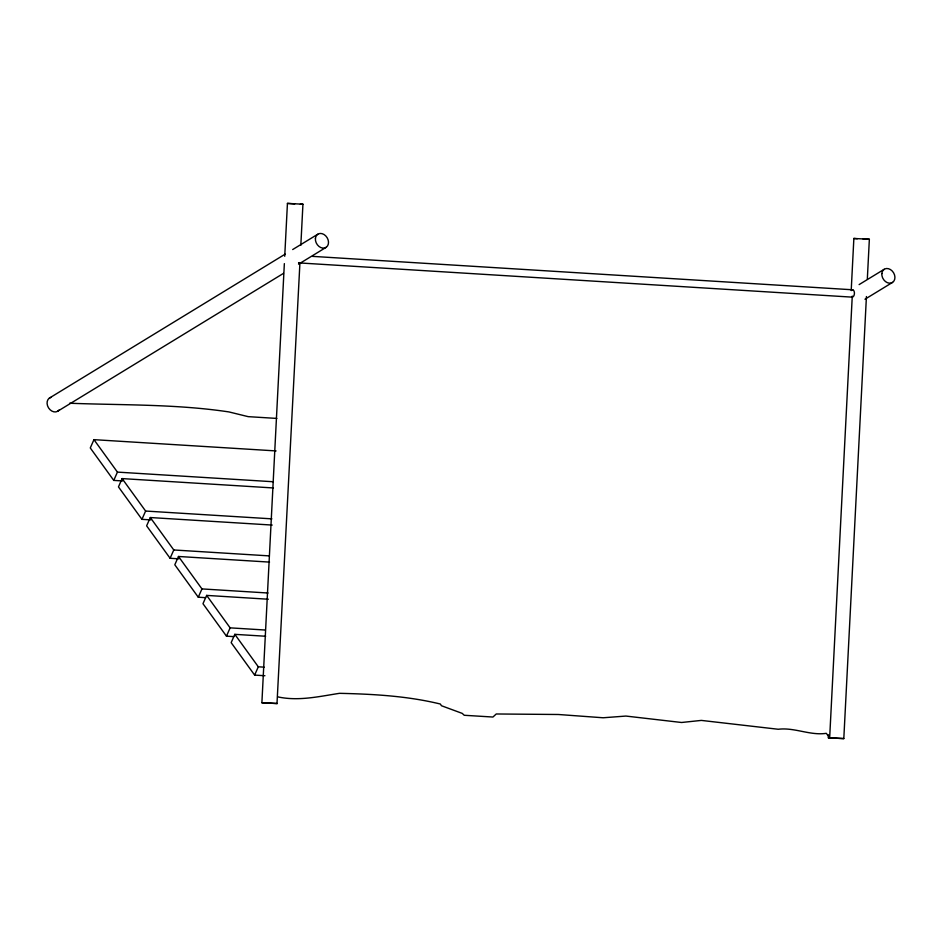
<?xml version="1.0" encoding="UTF-8"?>
<svg xmlns="http://www.w3.org/2000/svg" width="942" height="942" viewBox="0 0 942 942"><rect width="100%" height="100%" fill="white"/><g stroke="black" fill="none" stroke-linecap="round" stroke-linejoin="round"><path stroke-width="1.41" d="M299.921 262.959L276.995 703.556L261.888 702.732L284.354 263.619M284.731 256.271L287.44 203.401L302.935 204.214L300.828 245.332M866.428 296.542L843.808 738.599L828.454 737.822L828.465 734.854M851.238 289.865L853.864 238.456L869.36 239.268L867.335 278.914M852.263 296.071L829.655 737.88L826.322 733.335C810.167 735.784 794.483 727.212 778.257 729.261L701.343 720.406L681.561 722.49L625.9 716.061L603.139 717.769L558.37 714.495L496.246 713.977L492.937 717.039L464.229 715.272L462.228 713.388L441.468 705.735L440.326 704.015C407.309 695.973 373.338 694.089 339.485 693.324C319.15 696.479 298.426 701.354 277.902 696.903M276.077 450.924L93.953 439.655L90.279 447.956L113.758 480.408L122.566 480.95M113.758 480.408L117.432 472.107L93.953 439.655M273.404 487.956L122.13 478.595L118.456 486.896L141.936 519.336L150.744 519.89M141.936 519.336L145.61 511.047L122.13 478.595M272.203 525.071L150.308 517.535L146.622 525.836L170.102 558.276L178.921 558.83M170.102 558.276L173.787 549.975L150.308 517.535M269.542 562.103L178.485 556.475L174.8 564.776L198.279 597.216L205.627 597.675M198.279 597.216L201.953 588.915L178.485 556.475M268.34 599.23L206.651 595.403L202.977 603.704L226.457 636.156L233.793 636.615M226.457 636.156L230.131 627.855L206.651 595.403M265.668 636.25L234.829 634.343L231.155 642.644L254.634 675.096L264.914 675.732M254.634 675.096L258.308 666.795L234.829 634.343M49.443 398.054L285.167 254.14M292.679 249.548L317.76 234.24M57.815 411.159L283.495 273.368M298.543 264.184L326.12 247.346M859.116 284.602L884.185 269.294M864.968 299.238L892.557 282.4M302.935 204.214L300.321 204.167M869.36 239.268L863.155 239.068M261.888 702.732L277.384 703.544M828.312 737.786L843.808 738.599M294.705 203.908L287.44 203.401M312.473 256.365L852.757 289.795M298.532 262.877L852.027 297.13A3.686 2.037 -86.5 0 0 854.382 292.409A3.686 2.037 -86.5 0 0 851.227 290.607M276.866 418.425L248.17 416.647L228.988 411.937C176.166 403.977 122.731 405.272 69.59 403.235M117.432 472.107L273.109 481.739M145.61 511.047L271.92 518.854M173.787 549.975L269.247 555.886M201.953 588.915L268.046 593.013M230.131 627.855L265.385 630.033M258.308 666.795L264.184 667.16M857.314 238.75L853.864 238.456M299.58 262.571A3.686 2.037 -86.5 0 1 299.061 262.853M58.981 410.076A7.771 6.041 58.6 0 1 48.572 407.921A7.771 6.041 58.6 0 1 50.903 397.418M881.842 273.557A7.771 6.041 58.6 0 0 891.097 283.036A7.771 6.041 58.6 0 0 892.168 270.943A7.771 6.041 58.6 0 0 881.842 273.557M315.417 238.503A7.771 6.041 58.6 0 0 324.672 247.981A7.771 6.041 58.6 0 0 325.744 235.889A7.771 6.041 58.6 0 0 315.417 238.503"/></g></svg>
